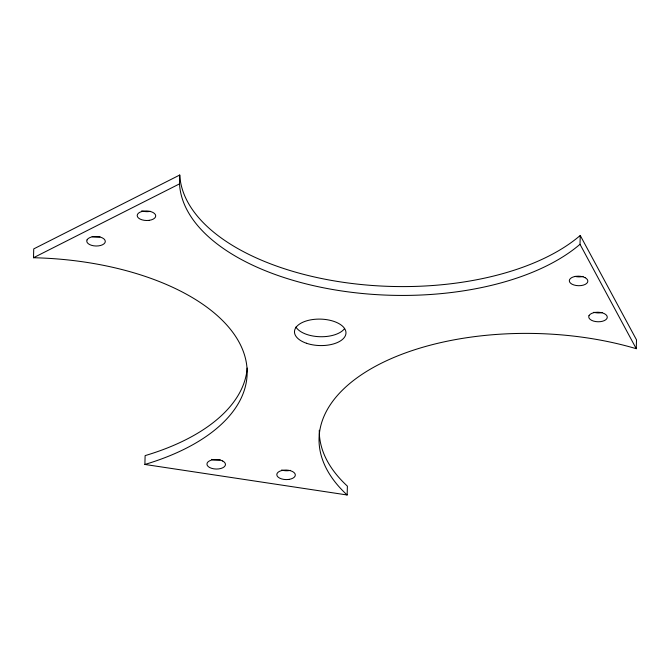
<?xml version="1.0" encoding="UTF-8"?>
<svg xmlns="http://www.w3.org/2000/svg" width="670" height="670" viewBox="0 0 670 670"><rect width="100%" height="100%" fill="white"/><g stroke="black" fill="none" stroke-linecap="round" stroke-linejoin="round"><path stroke-width="1" d="M144.888 464.452A215.103 110.466 1.5 0 0 239.207 342.42A215.103 110.466 1.5 0 0 33.5 257.732L33.735 248.897L179.744 175.021A215.103 110.466 1.5 0 0 341.332 282.028A215.103 110.466 1.5 0 0 580.245 235.463L636.5 339.866L636.266 348.702A215.103 110.466 1.5 0 0 380.359 363.726A215.103 110.466 1.5 0 0 347.152 494.979L144.888 464.452L145.114 455.617A215.103 110.466 1.5 0 0 247.205 368.073M636.266 348.702L580.011 244.299A215.103 110.466 1.5 0 1 341.105 290.872A215.103 110.466 1.5 0 1 179.518 183.865L179.744 175.021M347.152 494.979L347.387 486.135A215.103 110.466 1.5 0 1 319.272 430.257M580.011 244.299L580.245 235.463M33.5 257.732L179.518 183.865M150.407 211.326A9.271 4.765 1.5 0 1 149.494 211.486L149.184 211.527A9.271 4.765 1.5 0 1 141.722 210.824M583.109 276.409A9.271 4.765 1.5 0 1 574.977 276.375M220.154 459.88A9.271 4.765 1.5 0 1 211.477 459.369M99.981 236.845A9.271 4.765 1.5 0 1 92.142 236.594M602.246 312.538A9.271 4.765 1.5 0 1 593.829 312.27M290.311 470.357A9.271 4.765 1.5 0 1 289.105 470.583L288.795 470.625A9.271 4.765 1.5 0 1 281.609 470.005M344.598 328.568A25.762 13.233 1.5 0 1 319.841 336.717A25.762 13.233 1.5 0 1 295.914 327.035M87.05 239.894L86.974 240.053A9.271 4.765 1.5 0 0 93.725 245.815A9.271 4.765 1.5 0 0 104.922 242.758L105.014 242.599A9.271 4.765 1.5 0 0 98.331 236.678A9.271 4.765 1.5 0 0 87.05 239.894M589.022 315.645L588.947 315.805A9.271 4.765 1.5 0 0 595.705 321.575A9.271 4.765 1.5 0 0 606.903 318.518L606.986 318.359A9.271 4.765 1.5 0 0 600.303 312.429A9.271 4.765 1.5 0 0 589.022 315.645M149.268 220.329L148.958 220.371A9.271 4.765 1.5 0 1 137.526 216.846A9.271 4.765 1.5 0 1 143.958 211.1L144.268 211.058A9.271 4.765 1.5 0 1 155.381 214.618A9.271 4.765 1.5 0 1 149.268 220.329M288.87 479.419L288.561 479.46A9.271 4.765 1.5 0 1 277.137 475.935A9.271 4.765 1.5 0 1 283.569 470.189L283.879 470.156A9.271 4.765 1.5 0 1 294.993 473.715A9.271 4.765 1.5 0 1 288.87 479.419M585.061 277.665L584.826 277.548A9.271 4.765 1.5 0 0 571.945 277.489A9.271 4.765 1.5 0 0 571.862 284.105L572.088 284.222A9.271 4.765 1.5 0 0 585.203 284.407A9.271 4.765 1.5 0 0 585.061 277.665M222.691 461.002L222.457 460.885A9.271 4.765 1.5 0 0 209.584 460.826A9.271 4.765 1.5 0 0 209.501 467.442L209.727 467.56A9.271 4.765 1.5 0 0 222.834 467.744A9.271 4.765 1.5 0 0 222.691 461.002M306.433 343.249A25.762 13.233 1.5 0 0 345.954 333.384A25.762 13.233 1.5 0 0 308.284 320.386A25.762 13.233 1.5 0 0 306.433 343.249"/></g></svg>
